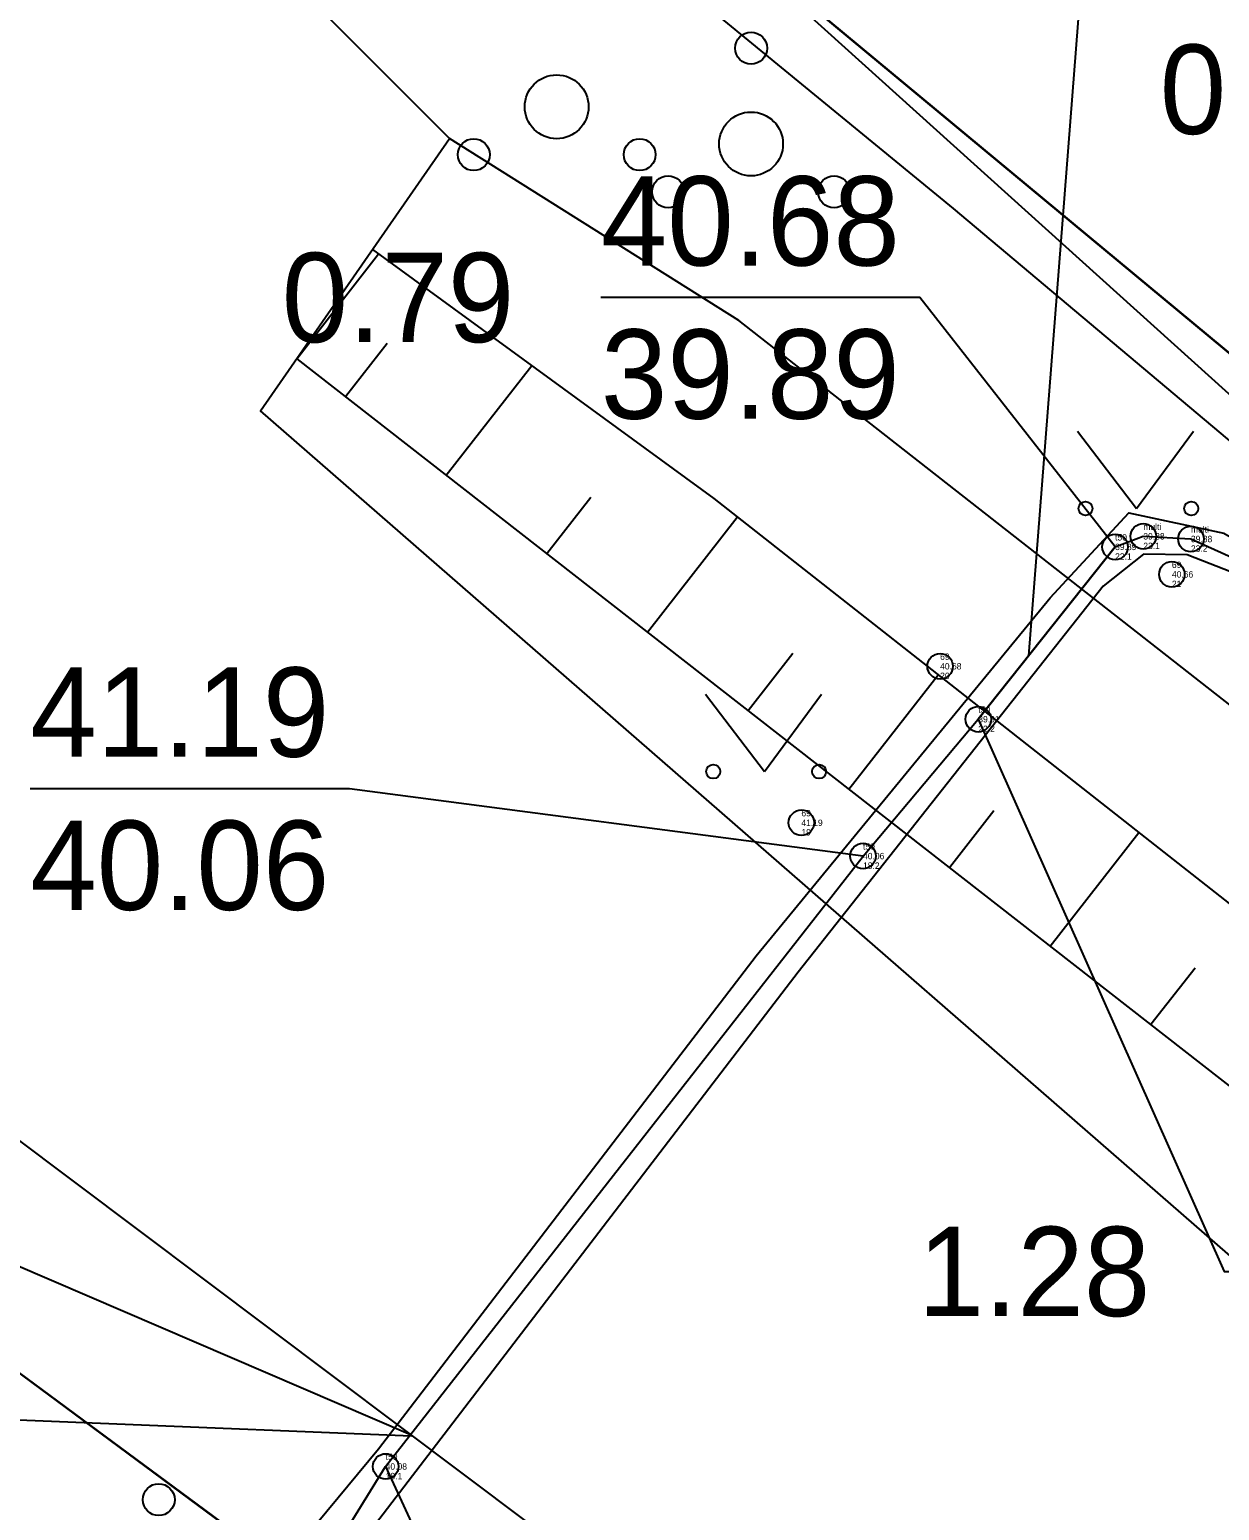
# Model space of a CAD drawing. Extents: x 642011 to 642213, y 6471913 to 6472059.
# Drawn here: x 642151.67 to 642160.99, y 6471961.24 to 6471972.84 of the extents above; entities that cross this region are included whole.
import ezdxf

# ---------------------------------------------------------------- set-up
doc = ezdxf.new("R2010")
doc.units = 0
for name, color, linetype in [('ABIJOONIS', 7, 'Continuous'), ('AED', 7, 'Continuous'), ('HALJASTUS', 7, 'Continuous'), ('KOORDPUNKT', 7, 'Continuous'), ('MOOTKOOD', 7, 'Continuous'), ('MOOTKORG-EH2000', 7, 'Continuous'), ('MOOTMPUNKT', 7, 'Continuous'), ('MOOTNR', 7, 'Continuous'), ('MOOTPIIR', 7, 'Continuous'), ('MPOHULIIN', 7, 'Continuous'), ('PIIR', 7, 'Continuous'), ('PUU', 7, 'Continuous'), ('RELJEEF', 7, 'Continuous'), ('SITRASS', 7, 'Continuous'), ('TEE', 7, 'Continuous')]:
    doc.layers.add(name, color=color, linetype=linetype)

msp = doc.modelspace()

# ---------------------------------------------------------------- linework, layer by layer
at = {"layer": 'ABIJOONIS'}
for points in [[(642176.353, 6471980.497), (642160.472, 6471980.497), (642159.494, 6471967.937)], [(642130.329, 6471965.464), (642146.21, 6471965.464), (642154.652, 6471961.837)]]:
    msp.add_lwpolyline(points, dxfattribs=at)
at = {"layer": 'AED'}
msp.add_lwpolyline([(642174.267, 6471966.341), (642170.572, 6471961.954), (642169.184, 6471962.952), (642163.2, 6471967.834), (642158.907, 6471971.443), (642155.501, 6471974.235), (642158.721, 6471978.231)], dxfattribs=at)
at = {"layer": 'HALJASTUS'}
for p, q in [((642159.877, 6471969.699), (642160.341, 6471969.092)), ((642160.341, 6471969.092), (642160.786, 6471969.699)), ((642156.962, 6471967.638), (642157.425, 6471967.031)), ((642157.425, 6471967.031), (642157.871, 6471967.638))]:
    msp.add_line(p, q, dxfattribs=at)
for centre in [(642159.94, 6471969.092), (642160.769, 6471969.092), (642157.024, 6471967.031), (642157.853, 6471967.031)]:
    msp.add_circle(centre, 0.055, dxfattribs=at)
at = {"layer": 'KOORDPUNKT'}
for points in [[(642160.172, 6471968.791), (642158.643, 6471970.745), (642156.143, 6471970.745)], [(642159.1, 6471967.441), (642161.026, 6471963.115), (642163.526, 6471963.115)], [(642158.197, 6471966.369), (642154.173, 6471966.897), (642151.673, 6471966.897)], [(642154.457, 6471961.587), (642156.891, 6471956.315), (642159.391, 6471956.315)]]:
    msp.add_lwpolyline(points, dxfattribs=at)
at = {"layer": 'MOOTMPUNKT'}
for centre in [(642160.393, 6471968.874), (642160.766, 6471968.853), (642160.172, 6471968.791), (642160.617, 6471968.576), (642158.801, 6471967.856), (642159.1, 6471967.441), (642157.714, 6471966.63), (642158.197, 6471966.369), (642154.457, 6471961.587)]:
    msp.add_circle(centre, 0.1, dxfattribs=at)
at = {"layer": 'MOOTPIIR'}
msp.add_lwpolyline([(642153.441, 6471960.566), (642154.4, 6471961.725), (642157.361, 6471965.588), (642159.664, 6471968.391), (642160.279, 6471969.057), (642161.023, 6471968.899), (642161.595, 6471968.57), (642168.605, 6471962.548), (642169.156, 6471962.076), (642169.506, 6471961.804), (642169.606, 6471961.811), (642169.978, 6471962.061), (642170.107, 6471961.804), (642169.685, 6471961.575), (642169.327, 6471961.589), (642168.555, 6471962.211), (642164.092, 6471966.081), (642161.145, 6471968.57), (642160.737, 6471968.728), (642160.394, 6471968.735), (642160.079, 6471968.484), (642157.69, 6471965.459), (642154.25, 6471960.967), (642153.849, 6471960.33)], close=True, dxfattribs=at)
at = {"layer": 'MPOHULIIN'}
msp.add_lwpolyline([(642188.981, 6471946.637), (642169.975, 6471961.956), (642132.892, 6471995.392), (642123.831, 6472003.107)], dxfattribs=at)
at = {"layer": 'PIIR'}
for points in [[(642185.197, 6471935.376), (642181.42, 6471938.56), (642153.71, 6471960.75), (642115.95, 6471988.66), (642068.76, 6472026.95), (642067.35, 6472025.11), (642061.48, 6472029.49), (642043.28, 6472044.21), (642038.403, 6472052.032)], [(642055.528, 6472052.032), (642074.19, 6472036.84), (642073.54, 6472035.99), (642079.91, 6472031.22), (642111.27, 6472008.25), (642146.78, 6471982.26), (642155.27, 6471975.12), (642170.2, 6471962.73), (642186.7, 6471949.52), (642204.412, 6471934.367)], [(642110.8, 6471913.4), (642091.07, 6471926.38), (642084.29, 6471930.7), (642099.09, 6471957.42), (642115.95, 6471988.66), (642153.71, 6471960.75), (642147.97, 6471958.99), (642148.82, 6471939.21), (642141.92, 6471939.43), (642141.507, 6471935.376)]]:
    msp.add_lwpolyline(points, dxfattribs=at)
msp.add_lwpolyline([(642155.27, 6471975.12), (642181, 6472007.56), (642197.17, 6471995.93), (642170.2, 6471962.73)], close=True, dxfattribs=at)
at = {"layer": 'PUU'}
for centre, radius in [((642157.32, 6471972.698), 0.125), ((642155.797, 6471972.239), 0.25), ((642157.32, 6471971.948), 0.25), ((642155.147, 6471971.864), 0.125), ((642156.447, 6471971.864), 0.125), ((642156.67, 6471971.573), 0.125), ((642157.97, 6471971.573), 0.125), ((642152.679, 6471961.327), 0.125)]:
    msp.add_circle(centre, radius, dxfattribs=at)
at = {"layer": 'RELJEEF'}
for p, q in [((642153.761, 6471970.265), (642154.402, 6471971.087)), ((642154.469, 6471970.384), (642154.143, 6471969.967)), ((642154.932, 6471969.352), (642155.601, 6471970.211)), ((642156.065, 6471969.179), (642155.721, 6471968.738)), ((642156.509, 6471968.123), (642157.212, 6471969.024)), ((642157.648, 6471967.957), (642157.298, 6471967.508)), ((642158.087, 6471966.893), (642158.785, 6471967.789)), ((642159.223, 6471966.724), (642158.875, 6471966.278)), ((642159.664, 6471965.663), (642160.357, 6471966.553)), ((642160.799, 6471965.491), (642160.453, 6471965.049))]:
    msp.add_line(p, q, dxfattribs=at)
msp.add_lwpolyline([(642153.761, 6471970.265), (642161.15, 6471964.505), (642169.596, 6471957.601), (642178.247, 6471950.174), (642186.154, 6471943.824)], dxfattribs=at)
at = {"layer": 'SITRASS'}
for p, q in [((642160.172, 6471968.791), (642159.1, 6471967.441)), ((642154.457, 6471961.587), (642158.197, 6471966.369))]:
    msp.add_line(p, q, dxfattribs=at)
msp.add_lwpolyline([(642153.932, 6471960.736), (642154.457, 6471961.587), (642158.197, 6471966.369), (642159.1, 6471967.441), (642160.172, 6471968.791), (642160.393, 6471968.874), (642160.766, 6471968.853), (642161.27, 6471968.626), (642165.545, 6471965.041), (642168.822, 6471962.181), (642169.312, 6471961.778), (642169.604, 6471961.687), (642169.892, 6471961.865)], dxfattribs=at)
at = {"layer": 'TEE'}
for points in [[(642185.306, 6471942.98), (642180.941, 6471946.534), (642171.256, 6471954.365), (642153.477, 6471969.856), (642154.958, 6471971.99), (642153.566, 6471973.386), (642153.495, 6471974.667), (642149.137, 6471978.135), (642148.146, 6471977.701), (642140.89, 6471983.962), (642132.244, 6471991.056), (642124.462, 6471997.136), (642120.865, 6472000.186)], [(642181.769, 6471939.461), (642176.022, 6471944.175), (642167.777, 6471951.014), (642158.111, 6471959.24), (642148.973, 6471966.102), (642138.436, 6471974.464), (642128.627, 6471982.536), (642127.755, 6471983.25), (642118.56, 6471990.787), (642114.536, 6471993.954)], [(642188.336, 6471945.995), (642187.251, 6471946.896), (642181.726, 6471951.396), (642174.008, 6471957.307), (642163.973, 6471965.281), (642157.225, 6471970.564), (642154.958, 6471971.99)], [(642154.355, 6471971.122), (642157.028, 6471969.169), (642169.227, 6471959.585), (642186.663, 6471946.509), (642187.835, 6471945.497)], [(642149.783, 6471962.026), (642154.659, 6471961.828)]]:
    msp.add_lwpolyline(points, dxfattribs=at)

# ---------------------------------------------------------------- texts
at = {"layer": 'KOORDPUNKT'}
for s, p in [('0.74', (642160.522, 6471972.026)), ('40.68', (642156.143, 6471970.995)), ('0.79', (642153.643, 6471970.395)), ('39.89', (642156.143, 6471969.795)), ('41.19', (642151.673, 6471967.147)), ('40.06', (642151.673, 6471965.947)), ('1.28', (642158.626, 6471962.765))]:
    msp.add_text(s, height=0.7, dxfattribs=at).set_placement(p)
at = {"layer": 'MOOTKOOD'}
for s, p in [('multi', (642160.393, 6471968.924)), ('multi', (642160.766, 6471968.903)), ('t50', (642160.172, 6471968.841)), ('69', (642160.617, 6471968.626)), ('69', (642158.801, 6471967.906)), ('t50', (642159.1, 6471967.491)), ('69', (642157.714, 6471966.68)), ('t50', (642158.197, 6471966.419)), ('t50', (642154.457, 6471961.637))]:
    msp.add_text(s, height=0.05, dxfattribs=at).set_placement(p)
at = {"layer": 'MOOTKORG-EH2000'}
for s, p in [('39.89', (642160.172, 6471968.766)), ('39.88', (642160.393, 6471968.849)), ('39.88', (642160.766, 6471968.828)), ('40.66', (642160.617, 6471968.551)), ('40.68', (642158.801, 6471967.831)), ('39.91', (642159.1, 6471967.416)), ('41.19', (642157.714, 6471966.605)), ('40.06', (642158.197, 6471966.344)), ('40.08', (642154.457, 6471961.562))]:
    msp.add_text(s, height=0.05, dxfattribs=at).set_placement(p)
at = {"layer": 'MOOTNR'}
for s, p in [('23.1', (642160.393, 6471968.774)), ('22.1', (642160.172, 6471968.691)), ('23.2', (642160.766, 6471968.753)), ('21', (642160.617, 6471968.476)), ('20', (642158.801, 6471967.756)), ('22.2', (642159.1, 6471967.341)), ('19', (642157.714, 6471966.53)), ('18.2', (642158.197, 6471966.269)), ('18.1', (642154.457, 6471961.487))]:
    msp.add_text(s, height=0.05, dxfattribs=at).set_placement(p)

doc.saveas('drawing.dxf')
